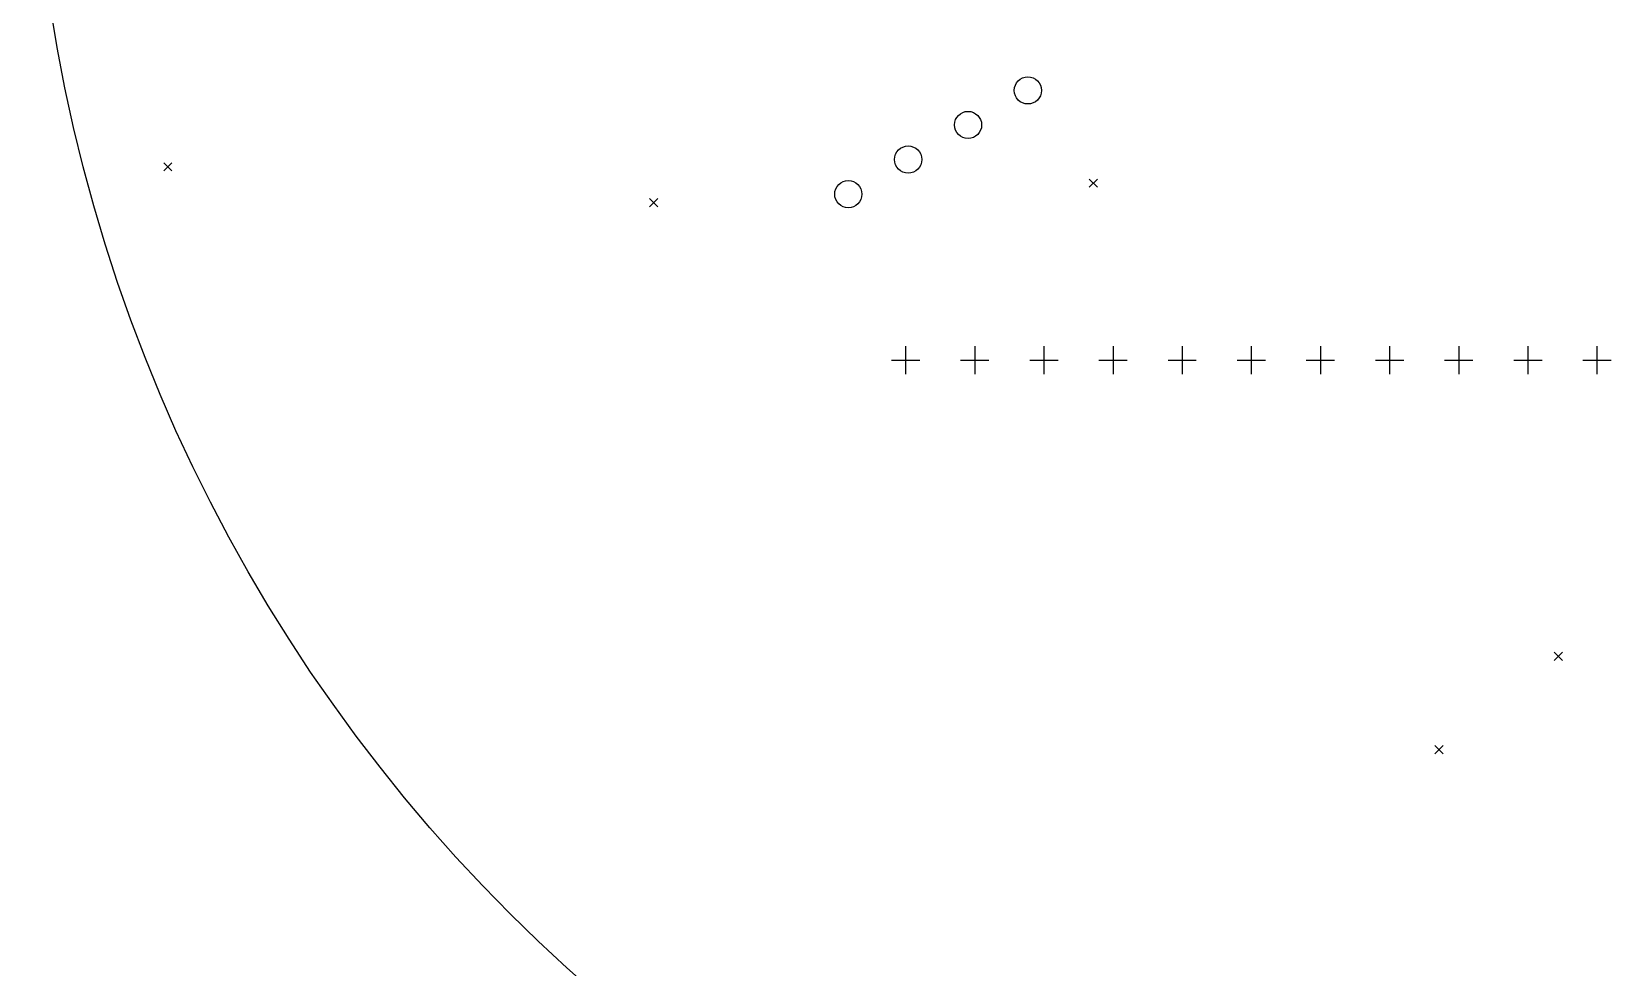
# Model space of a CAD drawing. Extents: x 38 to 160, y -179 to -40.
# Drawn here: x 40 to 98.3, y -144.4 to -110 of the extents above; entities that cross this region are included whole.
import ezdxf

# ---------------------------------------------------------------- set-up
doc = ezdxf.new("R2010")
doc.units = 0
doc.layers.add('BLACK', color=7, linetype='CONTINUOUS')

msp = doc.modelspace()

# ---------------------------------------------------------------- linework, layer by layer
at = {"layer": 'BLACK', "linetype": 'CONTINUOUS'}
for p, q in [((44.85, -114.85), (45.15, -115.15)), ((45.15, -114.85), (44.85, -115.15)), ((78.85, -115.45), (79.15, -115.75)), ((79.15, -115.45), (78.85, -115.75)), ((62.7, -116.16), (63, -116.46)), ((63, -116.16), (62.7, -116.46)), ((72.105958, -121.576128), (72.105958, -122.616128)), ((74.645958, -121.576128), (74.645958, -122.616128)), ((77.185958, -121.576128), (77.185958, -122.616128)), ((79.725958, -121.576128), (79.725958, -122.616128)), ((82.265958, -121.576128), (82.265958, -122.616128)), ((84.805958, -121.576128), (84.805958, -122.616128)), ((87.345958, -121.576128), (87.345958, -122.616128)), ((89.885958, -121.576128), (89.885958, -122.616128)), ((92.425958, -121.576128), (92.425958, -122.616128)), ((94.965958, -121.576128), (94.965958, -122.616128)), ((97.505958, -121.576128), (97.505958, -122.616128)), ((71.585958, -122.096128), (72.625958, -122.096128)), ((74.125958, -122.096128), (75.165958, -122.096128)), ((76.665958, -122.096128), (77.705958, -122.096128)), ((79.205958, -122.096128), (80.245958, -122.096128)), ((81.745958, -122.096128), (82.785958, -122.096128)), ((84.285958, -122.096128), (85.325958, -122.096128)), ((86.825958, -122.096128), (87.865958, -122.096128)), ((89.365958, -122.096128), (90.405958, -122.096128)), ((91.905958, -122.096128), (92.945958, -122.096128)), ((94.445958, -122.096128), (95.485958, -122.096128)), ((96.985958, -122.096128), (98.025958, -122.096128)), ((95.9382, -132.819), (96.2382, -133.119)), ((96.2382, -132.819), (95.9382, -133.119)), ((91.55, -136.25), (91.85, -136.55)), ((91.85, -136.25), (91.55, -136.55))]:
    msp.add_line(p, q, dxfattribs=at)
at = {"layer": 'BLACK'}
for centre, radius in [((100, -100), 60), ((76.599114, -112.19), 0.5), ((74.399409, -113.46), 0.5), ((72.199705, -114.73), 0.5), ((70, -116), 0.5)]:
    msp.add_circle(centre, radius, dxfattribs=at)

doc.saveas('drawing.dxf')
